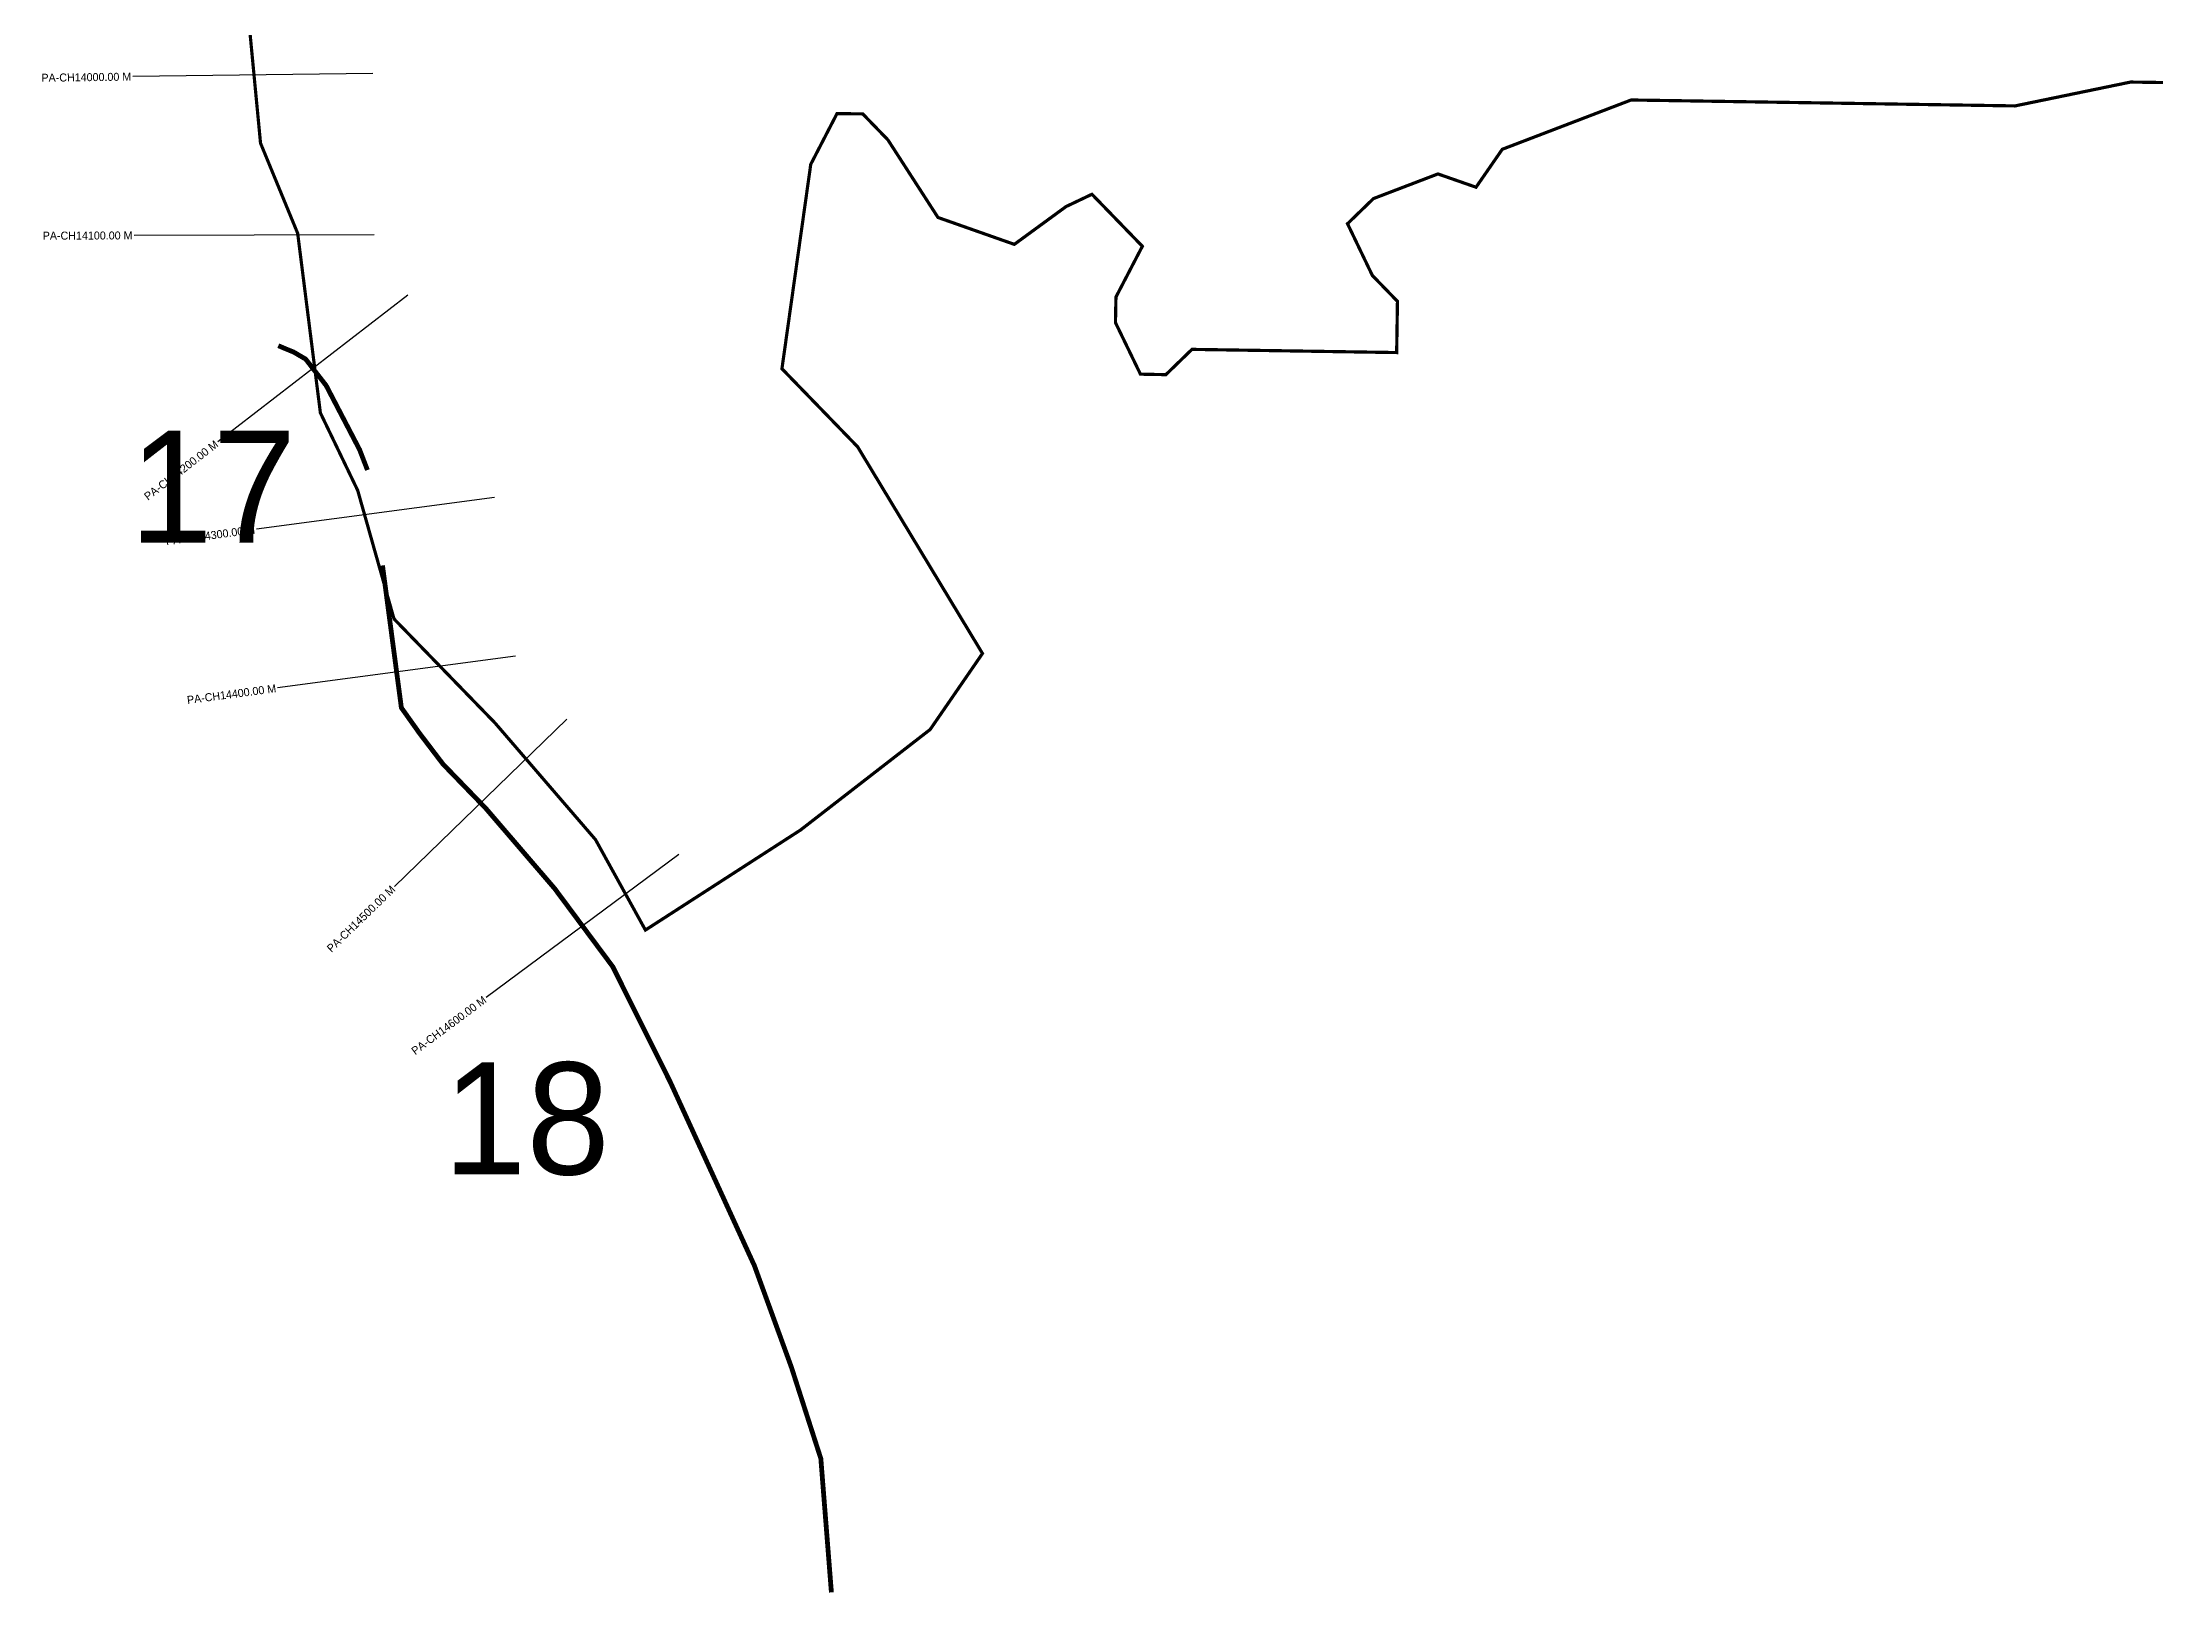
# Model space of a CAD drawing. Header units: metres. Extents: x 260752 to 263393, y 2214895 to 2218417.
# Drawn here: x 260752 to 262072, y 2214895 to 2215865 of the extents above; entities that cross this region are included whole.
import ezdxf
from ezdxf.enums import TextEntityAlignment as Align

# ---------------------------------------------------------------- set-up
doc = ezdxf.new("R2010")
doc.units = ezdxf.units.M
for name, color, linetype in [('CS', 134, 'Continuous'), ('CSMark', 6, 'Continuous'), ('NATURALLY PROTECTED', 3, 'Continuous')]:
    doc.layers.add(name, color=color, linetype=linetype)

msp = doc.modelspace()

# ---------------------------------------------------------------- linework, layer by layer
at = {"color": 6, "const_width": 2}
msp.add_lwpolyline([(262144.7, 2215839.1), (262056.7, 2215840.4), (261984.5, 2215825.5), (261744.6, 2215829.2), (261664.1, 2215798.4), (261647.7, 2215774.7), (261623.9, 2215783), (261583.6, 2215767.6), (261567.4, 2215751.9), (261582.9, 2215719.6), (261598.6, 2215703.4), (261598.1, 2215671.4), (261470.2, 2215673.4), (261453.9, 2215657.6), (261438, 2215657.9), (261422.4, 2215690.1), (261422.7, 2215706.1), (261439.2, 2215737.8), (261407.7, 2215770.3), (261391.5, 2215762.6), (261359.2, 2215739), (261311.5, 2215755.8), (261280.2, 2215804.3), (261264.5, 2215820.5), (261248.4, 2215820.7), (261232, 2215789), (261214, 2215661.3), (261261.3, 2215612.5), (261339.3, 2215483.4), (261306.6, 2215435.9), (261225.6, 2215373.1), (261128.7, 2215310.6), (261097.5, 2215367.1), (261034.7, 2215440), (260971.6, 2215505), (260948.9, 2215585.3), (260925.6, 2215633.7), (260911.4, 2215745.9), (260888.2, 2215802.2), (260881.3, 2215874.3)], dxfattribs=at)
at = {"layer": 'CS'}
for p, q in [((260958.4, 2215845.8), (260808.4, 2215843.8)), ((260958.4, 2215845.8), (260808.4, 2215843.8)), ((260959.2, 2215745), (260809.2, 2215744.6)), ((260959.2, 2215745), (260809.2, 2215744.6)), ((260980.3, 2215707.2), (260861.5, 2215615.6)), ((260980.3, 2215707.2), (260861.5, 2215615.6)), ((261034.4, 2215580.8), (260885.7, 2215561)), ((261034.4, 2215580.8), (260885.7, 2215561)), ((261047.6, 2215481.7), (260898.9, 2215461.9)), ((261047.6, 2215481.7), (260898.9, 2215461.9)), ((261079.6, 2215442.3), (260971.9, 2215337.9)), ((261079.6, 2215442.3), (260971.9, 2215337.9)), ((261149.6, 2215357.8), (261029.2, 2215268.4)), ((261149.6, 2215357.8), (261029.2, 2215268.4))]:
    msp.add_line(p, q, dxfattribs=at)
at = {"layer": 'NATURALLY PROTECTED', "const_width": 3, "flags": 128}
for points in [[(260899.3, 2215675.7), (260903.5, 2215673.9), (260908.9, 2215671.7), (260916.4, 2215667.3), (260929.2, 2215650.8), (260950.1, 2215610.7), (260955, 2215598)], [(260964.4, 2215538.4), (260976.2, 2215449.5), (260987.5, 2215433.6), (261002.2, 2215414.3), (261028.9, 2215386.7), (261072, 2215336.5), (261108.3, 2215287.7), (261144.2, 2215215.7), (261196.8, 2215100.9), (261219.9, 2215037.5), (261238.3, 2214980.4), (261244.9, 2214896.8)]]:
    msp.add_lwpolyline(points, dxfattribs=at)

# ---------------------------------------------------------------- texts
at = {"char_height": 70, "attachment_point": 1}
for s, insert in [('17', (260806.3, 2215622.6)), ('18', (261002.3, 2215227.9))]:
    msp.add_mtext_dynamic_manual_height_columns(s, width=95.172, gutter_width=1, heights=[0], dxfattribs=dict(at, insert=insert))
at = {"layer": 'CSMark'}
for s, rotation, p in [('PA-CH14000.00 M', 0.7604, (260807.4, 2215843.8)), ('PA-CH14000.00 M', 0.7604, (260807.4, 2215843.8)), ('PA-CH14100.00 M', 0.1797, (260808.2, 2215744.6)), ('PA-CH14100.00 M', 0.1797, (260808.2, 2215744.6)), ('PA-CH14200.00 M', 37.6421, (260860.8, 2215615)), ('PA-CH14200.00 M', 37.6421, (260860.8, 2215615)), ('PA-CH14300.00 M', 7.5843, (260884.7, 2215560.9)), ('PA-CH14300.00 M', 7.5843, (260884.7, 2215560.9)), ('PA-CH14400.00 M', 7.5843, (260897.9, 2215461.7)), ('PA-CH14400.00 M', 7.5843, (260897.9, 2215461.7)), ('PA-CH14500.00 M', 44.1055, (260971.1, 2215337.2)), ('PA-CH14500.00 M', 44.1055, (260971.1, 2215337.2)), ('PA-CH14600.00 M', 36.5936, (261028.4, 2215267.8)), ('PA-CH14600.00 M', 36.5936, (261028.4, 2215267.8))]:
    msp.add_text(s, height=5, rotation=rotation, dxfattribs=at).set_placement(p, align=Align.MIDDLE_RIGHT)

doc.saveas('drawing.dxf')
